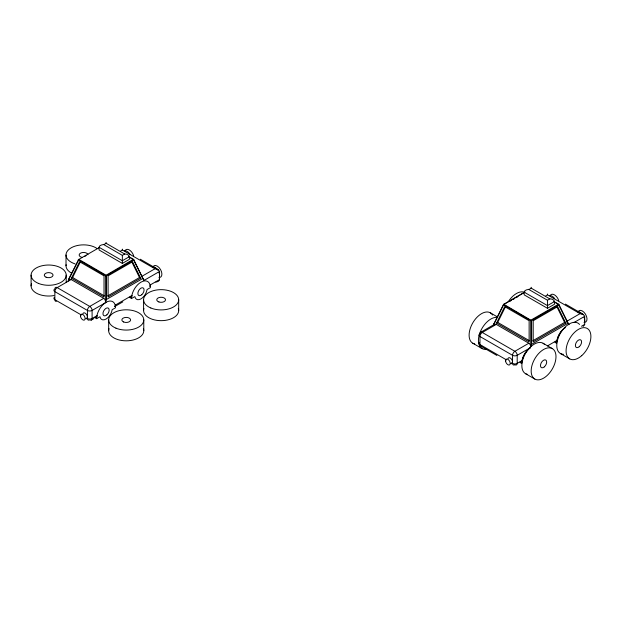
<?xml version="1.0" encoding="UTF-8"?>
<svg xmlns="http://www.w3.org/2000/svg" width="622" height="622" viewBox="0 0 622 622"><rect width="100%" height="100%" fill="white"/><g stroke="black" fill="none" stroke-linecap="round" stroke-linejoin="round"><path stroke-width="0.93" d="M99.077 247.292C99.629 243.964 104.356 245.348 106.059 243.264L124.68 254.009C127.533 253.768 130.775 256.054 129.329 259.382L122.347 263.417L99.077 249.982L99.077 247.292L122.347 260.727L129.329 256.699M142.143 277.746A3.359 1.33 47.8 0 1 143.923 280.483L159.582 271.425L159.496 280.063L158.213 281.439L155.827 282.178M524.183 292.169C524.743 288.841 529.462 290.225 531.165 288.142L549.786 298.887C552.639 298.646 555.881 300.931 554.443 304.259L547.461 308.294L524.183 294.859L524.183 292.169L547.461 305.604L554.443 301.577M583.133 326.426L584.68 324.637L584.696 316.326L574.005 322.53M68.249 280.841L68.918 278.477A0.987 0.568 -60 0 1 69.034 278.252M106.16 299.975L105.406 302.72L106.059 302.315A13.357 7.713 -60 0 1 115.498 307.766L112.154 309.702A8.778 5.069 -60 0 1 106.059 319.039A8.778 5.069 -60 0 1 99.963 316.738L96.612 318.674L94.964 317.718M514.666 364.834A3.289 1.897 -60 0 1 512.551 363.38L512.551 355.317A3.289 1.897 -60 0 1 514.876 351.29L528.84 343.227L496.263 324.42A3.359 2.402 76.1 0 0 493.448 325.625L494.031 323.354M528.848 343.188A3.359 2.402 76.1 0 1 530.519 347.371L531.266 344.852M69.267 277.941L78.8 259.366L106.339 275.375L106.51 299.439L142.85 278.454L133.287 259.382L105.748 275.422L105.608 301.763M68.373 280.265L78.831 259.382M71.444 278.197L79.585 261.738L104.022 275.841L104.022 297.005L71.444 278.197L72.603 277.521L80.324 261.932M494.381 322.818L503.664 304.205L531.616 320.625L558.937 304.796L553.891 301.538M493.487 325.143L503.766 304.407L524.564 292.356M496.55 323.075L504.699 306.615L529.128 320.719L529.128 341.882L496.55 323.075L497.717 322.398L505.429 306.809M99.458 247.478L78.224 259.763L105.608 275.748L106.51 275.748L133.823 259.918L128.777 256.661M84.475 256.567L86.1 255.626M89.343 320.05A3.289 1.897 -60 0 1 87.438 318.503L87.438 310.44A3.289 1.897 -60 0 1 89.77 306.413L103.734 298.35L71.149 279.542L57.185 287.605A3.289 1.897 60 0 0 54.86 288.942A3.289 1.897 0 0 0 54.86 291.632L54.86 299.695A3.289 1.897 -60 0 0 56.33 301.343M120.707 250.93L122.347 249.982L154.932 268.79L158.213 269.575L159.582 271.425M103.734 244.602L122.347 255.354L124.727 254.009M107.769 295.854L139.515 277.521L140.673 278.197L108.096 297.005L108.096 275.841L132.533 261.738L140.673 278.197M141.785 276.378L154.932 268.79M96.931 315.712L92.095 318.503A3.289 1.897 60 0 1 90.19 320.05M115.187 305.169L131.833 295.559M150.096 285.016L159.582 279.542M91.411 320.011L93.829 318.62M114.798 306.514L122.829 301.872M131.522 298.513L134.873 296.585A8.778 5.069 -60 0 0 140.969 298.887A8.778 5.069 -60 0 0 147.064 289.549L150.407 287.613A13.357 7.713 -60 0 0 140.969 282.163A13.357 7.713 -60 0 0 131.522 298.513L129.866 297.565M524.945 292.006L503.338 304.632L530.721 320.625L531.616 320.625L531.616 344.316L567.956 323.331L558.424 304.282L531.134 320.003L530.729 320.579L530.721 346.641M509.581 301.437L511.214 300.496M512.839 299.555L514.472 298.622M516.097 297.681L517.729 296.741M480.651 332.311L494.42 324.365M496.263 324.42L482.299 332.475A3.289 1.897 60 0 0 479.974 333.586M545.813 295.808L547.461 294.859L580.038 313.667L583.327 314.452L584.696 316.303M528.84 289.479L547.461 300.232L549.832 298.887M532.875 340.732L564.62 322.398L565.787 323.075L533.202 341.882L533.202 320.719L557.639 306.615L565.787 323.075M566.899 321.255L580.038 313.667M530.504 347.644L517.201 355.317A3.289 1.897 0 0 1 512.551 355.317L479.966 336.51A3.289 1.897 0 0 1 479.966 333.82M547.414 345.941L557.063 340.366A13.163 7.604 -60 0 1 565.382 327.53M581.492 326.262L584.696 324.42M554.264 301.88L558.797 304.298L568.85 324.622M554.979 342.349L556.636 343.305A13.357 7.713 -60 0 1 565.227 327.483M490.299 312.796L497.281 316.831M543.045 343.251L552.359 348.631A17.556 10.131 -60 0 1 546.792 375.82A17.556 10.131 -60 0 1 531.592 367.042A17.556 10.131 -60 0 1 552.359 348.631M560.399 353.498L569.713 358.878M497.717 322.398L529.462 340.732M520.07 362.502L521.726 363.458A13.357 7.713 -60 0 1 529.446 348.281M506.549 359.913L479.966 344.572A3.289 1.897 0 0 1 479.282 342.465M511.478 362.766L512.551 363.38A3.289 1.897 0 0 0 517.201 363.38L522.153 360.527A13.163 7.604 -60 0 1 530.473 347.69M480.651 346.081L496.939 355.481M472.743 343.204L482.05 348.577M525.497 373.659L534.803 379.031M129.158 257.003L133.691 259.428L143.962 280.499M72.603 277.521L104.348 295.854M81.435 315.035L54.86 299.695A3.289 1.897 0 0 1 54.402 297.339M86.621 318.036L87.438 318.503A3.289 1.897 0 0 0 92.095 318.503L92.095 310.44A3.289 1.897 60 0 0 89.77 306.413L57.185 287.605A3.289 1.897 -60 0 0 54.86 291.632L87.438 310.44A3.289 1.897 0 0 0 92.095 310.44L105.39 302.766A3.359 2.402 76.1 0 0 103.742 298.311M565.398 304.096L583.623 314.639M140.284 259.218L158.509 269.761M568.524 323.79L568.819 324.521M143.418 278.92L143.744 279.745M556.908 306.809L564.62 322.398M131.794 261.932L139.515 277.521M547.461 294.004L547.461 294.859M547.461 300.232L547.461 308.294M531.165 287.286L531.165 288.142M178.693 299.781L178.693 310.533M143.783 319.941L143.783 330.686M143.581 299.781L143.581 310.533M122.347 249.127L122.347 249.982M122.347 255.354L122.347 263.417M108.671 319.941L108.671 330.686M106.059 242.409L106.059 243.264M66.204 275.149L66.204 282.318M66.01 254.997L66.01 265.742M31.1 275.149L31.1 285.902M153.121 266.62A6.585 3.802 60 0 1 160.546 269.575A6.585 3.802 60 0 1 159.395 277.49M125.193 250.503A6.585 3.802 60 0 1 129.563 250.122A6.585 3.802 60 0 1 133.66 255.875M82.874 313.783A3.289 1.897 60 0 1 86.738 314.825A3.289 1.897 60 0 1 85.82 318.783M152.755 266.815A6.585 3.802 60 0 1 157.84 270.306M158.983 272.506A6.585 3.802 60 0 1 158.983 277.809M150.299 285.086A3.265 1.804 34.3 0 1 149.653 286.299M124.423 250.736A6.585 3.802 60 0 1 129.92 254.196M68.288 280.849A3.359 2.41 75.8 0 1 71.157 279.496M96.612 318.674A13.357 7.713 -60 0 1 106.059 302.315M106.191 299.975A0.987 0.568 -60 0 1 106.276 299.75M130.884 297.223A3.281 1.874 59.6 0 1 129.64 297.106M131.996 295.675A3.265 1.99 75.5 0 1 130.9 297.285M115.389 305.239A3.265 1.804 34.3 0 1 114.743 306.459M95.967 317.383A3.281 1.874 59.6 0 1 95.042 317.383M97.086 315.836A3.265 1.99 75.4 0 1 95.982 317.445M53.974 295.559A17.556 10.131 0 0 1 31.473 283.826M75.044 263.86A17.556 10.131 0 0 1 70.037 248.536A17.556 10.131 0 0 1 97.04 248.505M71.149 272.91A17.556 10.131 0 0 1 66.103 264.7M82.228 257.407A4.385 2.535 0 0 1 79.235 254.569A4.385 2.535 0 0 1 83.713 252.462A4.385 2.535 0 0 1 87.927 254.732M178.32 308.458A17.556 10.131 0 0 1 161.137 320.664A17.556 10.131 0 0 1 143.954 308.458M143.41 328.61A17.556 10.131 0 0 1 126.227 340.825A17.556 10.131 0 0 1 109.044 328.61M563.478 354.322A17.556 10.131 -60 0 1 559.971 334.014A17.556 10.131 -60 0 1 579.564 324.459M508.602 301.235A17.556 10.131 -60 0 1 524.253 292.2M527.479 374.374A17.556 10.131 -60 0 1 525.497 353.389A17.556 10.131 -60 0 1 544.662 344.611M486.256 349.339A17.556 10.131 -60 0 1 479.531 333.96A17.556 10.131 -60 0 1 496.527 317.352M474.726 343.919A17.556 10.131 -60 0 1 473.202 322.165A17.556 10.131 -60 0 1 492.546 315.051M578.04 311.879A6.585 3.802 60 0 1 585.489 314.172A6.585 3.802 60 0 1 584.501 322.359M550.112 295.753A6.585 3.802 60 0 1 554.443 294.859A6.585 3.802 60 0 1 558.766 300.753M507.987 358.661A3.289 1.897 60 0 1 510.514 358.194A3.289 1.897 60 0 1 512.551 361.965A3.289 1.897 60 0 1 510.639 363.582M577.488 311.731A6.585 3.802 60 0 1 582.402 314.437M584.089 317.383A6.585 3.802 60 0 1 584.089 322.686M549.529 295.613A6.585 3.802 60 0 1 554.692 298.591M566.953 322.359A3.359 1.33 47.8 0 1 568.803 324.738M557.211 340.459A3.273 1.889 60 0 1 555.119 341.836M481.871 346.112A3.289 1.897 -60 0 1 479.966 344.572L479.966 336.51A3.289 1.897 -60 0 1 482.299 332.475L514.876 351.29A3.289 1.897 60 0 1 517.201 355.317L517.201 363.38A3.289 1.897 60 0 1 515.086 364.834M522.309 360.62A3.273 1.889 60 0 1 520.186 361.973M494.062 323.354A0.987 0.568 -60 0 1 494.148 323.129M531.297 344.852A0.987 0.568 -60 0 1 531.382 344.627M80.487 316.256A3.289 1.897 60 0 0 84.25 320.097A3.289 1.897 60 0 0 83.62 315.129A3.289 1.897 60 0 0 80.487 316.256M141.769 294.719A4.385 2.535 -60 0 0 143.161 287.924A4.385 2.535 -60 0 0 137.967 292.527A4.385 2.535 -60 0 0 141.769 294.719M106.86 314.872A4.385 2.535 -60 0 0 108.251 308.077A4.385 2.535 -60 0 0 103.058 312.679A4.385 2.535 -60 0 0 106.86 314.872M38.354 283.36A17.556 10.131 0 0 0 66.111 276.199A17.556 10.131 0 0 0 41.495 265.897A17.556 10.131 0 0 0 38.354 283.36M46.075 277.202A4.385 2.535 0 0 0 53.018 275.414A4.385 2.535 0 0 0 46.86 272.84A4.385 2.535 0 0 0 46.075 277.202M150.835 307.991A17.556 10.131 0 0 0 178.6 300.83A17.556 10.131 0 0 0 153.976 290.528A17.556 10.131 0 0 0 150.835 307.991M158.944 301.981A4.385 2.535 0 0 0 165.522 299.781A4.385 2.535 0 0 0 158.944 297.588A4.385 2.535 0 0 0 158.944 301.981M115.925 328.144A17.556 10.131 0 0 0 143.69 320.983A17.556 10.131 0 0 0 119.066 310.681A17.556 10.131 0 0 0 115.925 328.144M123.654 321.986A4.385 2.535 0 0 0 130.589 320.198A4.385 2.535 0 0 0 124.439 317.624A4.385 2.535 0 0 0 123.654 321.986M581.702 355.667A17.556 10.131 -60 0 0 587.261 328.47A17.556 10.131 -60 0 0 566.502 346.889A17.556 10.131 -60 0 0 581.702 355.667M579.292 346.672A4.385 2.535 -60 0 0 580.684 339.876A4.385 2.535 -60 0 0 575.49 344.479A4.385 2.535 -60 0 0 579.292 346.672M544.382 366.825A4.385 2.535 -60 0 0 545.774 360.029A4.385 2.535 -60 0 0 540.58 364.632A4.385 2.535 -60 0 0 544.382 366.825M505.6 361.133A3.289 1.897 60 0 0 509.364 364.974A3.289 1.897 60 0 0 508.726 360.006A3.289 1.897 60 0 0 505.6 361.133"/></g></svg>
